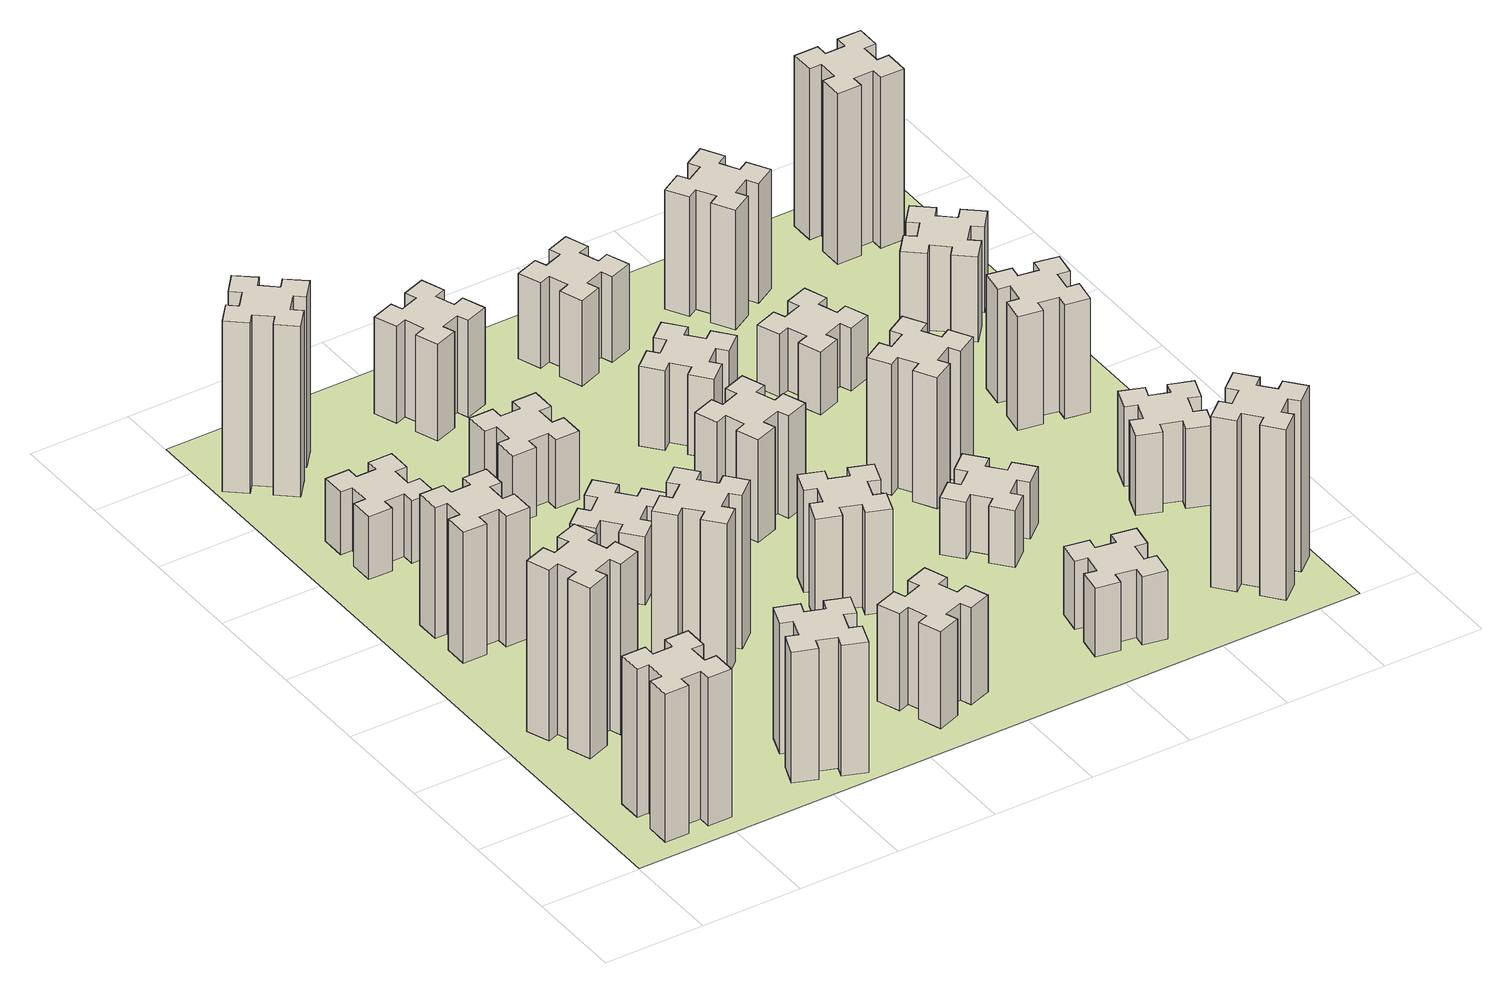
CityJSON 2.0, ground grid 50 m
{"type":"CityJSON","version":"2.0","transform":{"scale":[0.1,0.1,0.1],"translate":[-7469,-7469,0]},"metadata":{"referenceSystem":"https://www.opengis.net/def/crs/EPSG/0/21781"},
"CityObjects":{
"building1":{"type":"Building","attributes":{"class":"1000","function":"1000","usage":"1000","yearOfConstruction":2016,"roofType":"1000","measuredHeight":78,"storeysAboveGround":30,"storeysBelowGround":0},"geometry":[{"type":"Solid","lod":"1","boundaries":[[[[0,1,2,3,4,5,6,7,8,9,10,11,12,13,14,15,16,17,18,19]],[[17,16,20,21]],[[16,15,22,20]],[[15,14,23,22]],[[14,13,24,23]],[[13,12,25,24]],[[12,11,26,25]],[[11,10,27,26]],[[10,9,28,27]],[[9,8,29,28]],[[8,7,30,29]],[[7,6,31,30]],[[6,5,32,31]],[[5,4,33,32]],[[4,3,34,33]],[[3,2,35,34]],[[2,1,36,35]],[[1,0,37,36]],[[0,19,38,37]],[[19,18,39,38]],[[18,17,21,39]],[[24,25,26,27,28,29,30,31,32,33,34,35,36,37,38,39,21,20,22,23]]]]}]},
"building2":{"type":"Building","attributes":{"class":"1000","function":"1000","usage":"1000","yearOfConstruction":2016,"roofType":"1000","measuredHeight":90,"storeysAboveGround":30,"storeysBelowGround":0},"geometry":[{"type":"Solid","lod":"1","boundaries":[[[[40,41,42,43,44,45,46,47,48,49,50,51,52,53,54,55,56,57,58,59]],[[57,56,60,61]],[[56,55,62,60]],[[55,54,63,62]],[[54,53,64,63]],[[53,52,65,64]],[[52,51,66,65]],[[51,50,67,66]],[[50,49,68,67]],[[49,48,69,68]],[[48,47,70,69]],[[47,46,71,70]],[[46,45,72,71]],[[45,44,73,72]],[[44,43,74,73]],[[43,42,75,74]],[[42,41,76,75]],[[41,40,77,76]],[[40,59,78,77]],[[59,58,79,78]],[[58,57,61,79]],[[64,65,66,67,68,69,70,71,72,73,74,75,76,77,78,79,61,60,62,63]]]]}]},
"building3":{"type":"Building","attributes":{"class":"1000","function":"1000","usage":"1000","yearOfConstruction":2016,"roofType":"1000","measuredHeight":69,"storeysAboveGround":30,"storeysBelowGround":0},"geometry":[{"type":"Solid","lod":"1","boundaries":[[[[80,81,82,83,84,85,86,87,88,89,90,91,92,93,94,95,96,97,98,99]],[[97,96,100,101]],[[96,95,102,100]],[[95,94,103,102]],[[94,93,104,103]],[[93,92,105,104]],[[92,91,106,105]],[[91,90,107,106]],[[90,89,108,107]],[[89,88,109,108]],[[88,87,110,109]],[[87,86,111,110]],[[86,85,112,111]],[[85,84,113,112]],[[84,83,114,113]],[[83,82,115,114]],[[82,81,116,115]],[[81,80,117,116]],[[80,99,118,117]],[[99,98,119,118]],[[98,97,101,119]],[[104,105,106,107,108,109,110,111,112,113,114,115,116,117,118,119,101,100,102,103]]]]}]},
"building4":{"type":"Building","attributes":{"class":"1000","function":"1000","usage":"1000","yearOfConstruction":2016,"roofType":"1000","measuredHeight":33,"storeysAboveGround":30,"storeysBelowGround":0},"geometry":[{"type":"Solid","lod":"1","boundaries":[[[[120,121,122,123,124,125,126,127,128,129,130,131,132,133,134,135,136,137,138,139]],[[137,136,140,141]],[[136,135,142,140]],[[135,134,143,142]],[[134,133,144,143]],[[133,132,145,144]],[[132,131,146,145]],[[131,130,147,146]],[[130,129,148,147]],[[129,128,149,148]],[[128,127,150,149]],[[127,126,151,150]],[[126,125,152,151]],[[125,124,153,152]],[[124,123,154,153]],[[123,122,155,154]],[[122,121,156,155]],[[121,120,157,156]],[[120,139,158,157]],[[139,138,159,158]],[[138,137,141,159]],[[144,145,146,147,148,149,150,151,152,153,154,155,156,157,158,159,141,140,142,143]]]]}]},
"building5":{"type":"Building","attributes":{"class":"1000","function":"1000","usage":"1000","yearOfConstruction":2016,"roofType":"1000","measuredHeight":69,"storeysAboveGround":30,"storeysBelowGround":0},"geometry":[{"type":"Solid","lod":"1","boundaries":[[[[160,161,162,163,164,165,166,167,168,169,170,171,172,173,174,175,176,177,178,179]],[[177,176,180,181]],[[176,175,182,180]],[[175,174,183,182]],[[174,173,184,183]],[[173,172,185,184]],[[172,171,186,185]],[[171,170,187,186]],[[170,169,188,187]],[[169,168,189,188]],[[168,167,190,189]],[[167,166,191,190]],[[166,165,192,191]],[[165,164,193,192]],[[164,163,194,193]],[[163,162,195,194]],[[162,161,196,195]],[[161,160,197,196]],[[160,179,198,197]],[[179,178,199,198]],[[178,177,181,199]],[[184,185,186,187,188,189,190,191,192,193,194,195,196,197,198,199,181,180,182,183]]]]}]},
"building6":{"type":"Building","attributes":{"class":"1000","function":"1000","usage":"1000","yearOfConstruction":2016,"roofType":"1000","measuredHeight":90,"storeysAboveGround":30,"storeysBelowGround":0},"geometry":[{"type":"Solid","lod":"1","boundaries":[[[[200,201,202,203,204,205,206,207,208,209,210,211,212,213,214,215,216,217,218,219]],[[217,216,220,221]],[[216,215,222,220]],[[215,214,223,222]],[[214,213,224,223]],[[213,212,225,224]],[[212,211,226,225]],[[211,210,227,226]],[[210,209,228,227]],[[209,208,229,228]],[[208,207,230,229]],[[207,206,231,230]],[[206,205,232,231]],[[205,204,233,232]],[[204,203,234,233]],[[203,202,235,234]],[[202,201,236,235]],[[201,200,237,236]],[[200,219,238,237]],[[219,218,239,238]],[[218,217,221,239]],[[224,225,226,227,228,229,230,231,232,233,234,235,236,237,238,239,221,220,222,223]]]]}]},
"building7":{"type":"Building","attributes":{"class":"1000","function":"1000","usage":"1000","yearOfConstruction":2016,"roofType":"1000","measuredHeight":81,"storeysAboveGround":30,"storeysBelowGround":0},"geometry":[{"type":"Solid","lod":"1","boundaries":[[[[240,241,242,243,244,245,246,247,248,249,250,251,252,253,254,255,256,257,258,259]],[[257,256,260,261]],[[256,255,262,260]],[[255,254,263,262]],[[254,253,264,263]],[[253,252,265,264]],[[252,251,266,265]],[[251,250,267,266]],[[250,249,268,267]],[[249,248,269,268]],[[248,247,270,269]],[[247,246,271,270]],[[246,245,272,271]],[[245,244,273,272]],[[244,243,274,273]],[[243,242,275,274]],[[242,241,276,275]],[[241,240,277,276]],[[240,259,278,277]],[[259,258,279,278]],[[258,257,261,279]],[[264,265,266,267,268,269,270,271,272,273,274,275,276,277,278,279,261,260,262,263]]]]}]},
"building8":{"type":"Building","attributes":{"class":"1000","function":"1000","usage":"1000","yearOfConstruction":2016,"roofType":"1000","measuredHeight":36,"storeysAboveGround":30,"storeysBelowGround":0},"geometry":[{"type":"Solid","lod":"1","boundaries":[[[[280,281,282,283,284,285,286,287,288,289,290,291,292,293,294,295,296,297,298,299]],[[297,296,300,301]],[[296,295,302,300]],[[295,294,303,302]],[[294,293,304,303]],[[293,292,305,304]],[[292,291,306,305]],[[291,290,307,306]],[[290,289,308,307]],[[289,288,309,308]],[[288,287,310,309]],[[287,286,311,310]],[[286,285,312,311]],[[285,284,313,312]],[[284,283,314,313]],[[283,282,315,314]],[[282,281,316,315]],[[281,280,317,316]],[[280,299,318,317]],[[299,298,319,318]],[[298,297,301,319]],[[304,305,306,307,308,309,310,311,312,313,314,315,316,317,318,319,301,300,302,303]]]]}]},
"building9":{"type":"Building","attributes":{"class":"1000","function":"1000","usage":"1000","yearOfConstruction":2016,"roofType":"1000","measuredHeight":51,"storeysAboveGround":30,"storeysBelowGround":0},"geometry":[{"type":"Solid","lod":"1","boundaries":[[[[320,321,322,323,324,325,326,327,328,329,330,331,332,333,334,335,336,337,338,339]],[[337,336,340,341]],[[336,335,342,340]],[[335,334,343,342]],[[334,333,344,343]],[[333,332,345,344]],[[332,331,346,345]],[[331,330,347,346]],[[330,329,348,347]],[[329,328,349,348]],[[328,327,350,349]],[[327,326,351,350]],[[326,325,352,351]],[[325,324,353,352]],[[324,323,354,353]],[[323,322,355,354]],[[322,321,356,355]],[[321,320,357,356]],[[320,339,358,357]],[[339,338,359,358]],[[338,337,341,359]],[[344,345,346,347,348,349,350,351,352,353,354,355,356,357,358,359,341,340,342,343]]]]}]},
"building10":{"type":"Building","attributes":{"class":"1000","function":"1000","usage":"1000","yearOfConstruction":2016,"roofType":"1000","measuredHeight":36,"storeysAboveGround":30,"storeysBelowGround":0},"geometry":[{"type":"Solid","lod":"1","boundaries":[[[[360,361,362,363,364,365,366,367,368,369,370,371,372,373,374,375,376,377,378,379]],[[377,376,380,381]],[[376,375,382,380]],[[375,374,383,382]],[[374,373,384,383]],[[373,372,385,384]],[[372,371,386,385]],[[371,370,387,386]],[[370,369,388,387]],[[369,368,389,388]],[[368,367,390,389]],[[367,366,391,390]],[[366,365,392,391]],[[365,364,393,392]],[[364,363,394,393]],[[363,362,395,394]],[[362,361,396,395]],[[361,360,397,396]],[[360,379,398,397]],[[379,378,399,398]],[[378,377,381,399]],[[384,385,386,387,388,389,390,391,392,393,394,395,396,397,398,399,381,380,382,383]]]]}]},
"building11":{"type":"Building","attributes":{"class":"1000","function":"1000","usage":"1000","yearOfConstruction":2016,"roofType":"1000","measuredHeight":51,"storeysAboveGround":30,"storeysBelowGround":0},"geometry":[{"type":"Solid","lod":"1","boundaries":[[[[400,401,402,403,404,405,406,407,408,409,410,411,412,413,414,415,416,417,418,419]],[[417,416,420,421]],[[416,415,422,420]],[[415,414,423,422]],[[414,413,424,423]],[[413,412,425,424]],[[412,411,426,425]],[[411,410,427,426]],[[410,409,428,427]],[[409,408,429,428]],[[408,407,430,429]],[[407,406,431,430]],[[406,405,432,431]],[[405,404,433,432]],[[404,403,434,433]],[[403,402,435,434]],[[402,401,436,435]],[[401,400,437,436]],[[400,419,438,437]],[[419,418,439,438]],[[418,417,421,439]],[[424,425,426,427,428,429,430,431,432,433,434,435,436,437,438,439,421,420,422,423]]]]}]},
"building12":{"type":"Building","attributes":{"class":"1000","function":"1000","usage":"1000","yearOfConstruction":2016,"roofType":"1000","measuredHeight":54,"storeysAboveGround":30,"storeysBelowGround":0},"geometry":[{"type":"Solid","lod":"1","boundaries":[[[[440,441,442,443,444,445,446,447,448,449,450,451,452,453,454,455,456,457,458,459]],[[457,456,460,461]],[[456,455,462,460]],[[455,454,463,462]],[[454,453,464,463]],[[453,452,465,464]],[[452,451,466,465]],[[451,450,467,466]],[[450,449,468,467]],[[449,448,469,468]],[[448,447,470,469]],[[447,446,471,470]],[[446,445,472,471]],[[445,444,473,472]],[[444,443,474,473]],[[443,442,475,474]],[[442,441,476,475]],[[441,440,477,476]],[[440,459,478,477]],[[459,458,479,478]],[[458,457,461,479]],[[464,465,466,467,468,469,470,471,472,473,474,475,476,477,478,479,461,460,462,463]]]]}]},
"building13":{"type":"Building","attributes":{"class":"1000","function":"1000","usage":"1000","yearOfConstruction":2016,"roofType":"1000","measuredHeight":54,"storeysAboveGround":30,"storeysBelowGround":0},"geometry":[{"type":"Solid","lod":"1","boundaries":[[[[480,481,482,483,484,485,486,487,488,489,490,491,492,493,494,495,496,497,498,499]],[[497,496,500,501]],[[496,495,502,500]],[[495,494,503,502]],[[494,493,504,503]],[[493,492,505,504]],[[492,491,506,505]],[[491,490,507,506]],[[490,489,508,507]],[[489,488,509,508]],[[488,487,510,509]],[[487,486,511,510]],[[486,485,512,511]],[[485,484,513,512]],[[484,483,514,513]],[[483,482,515,514]],[[482,481,516,515]],[[481,480,517,516]],[[480,499,518,517]],[[499,498,519,518]],[[498,497,501,519]],[[504,505,506,507,508,509,510,511,512,513,514,515,516,517,518,519,501,500,502,503]]]]}]},
"building14":{"type":"Building","attributes":{"class":"1000","function":"1000","usage":"1000","yearOfConstruction":2016,"roofType":"1000","measuredHeight":42,"storeysAboveGround":30,"storeysBelowGround":0},"geometry":[{"type":"Solid","lod":"1","boundaries":[[[[520,521,522,523,524,525,526,527,528,529,530,531,532,533,534,535,536,537,538,539]],[[537,536,540,541]],[[536,535,542,540]],[[535,534,543,542]],[[534,533,544,543]],[[533,532,545,544]],[[532,531,546,545]],[[531,530,547,546]],[[530,529,548,547]],[[529,528,549,548]],[[528,527,550,549]],[[527,526,551,550]],[[526,525,552,551]],[[525,524,553,552]],[[524,523,554,553]],[[523,522,555,554]],[[522,521,556,555]],[[521,520,557,556]],[[520,539,558,557]],[[539,538,559,558]],[[538,537,541,559]],[[544,545,546,547,548,549,550,551,552,553,554,555,556,557,558,559,541,540,542,543]]]]}]},
"building15":{"type":"Building","attributes":{"class":"1000","function":"1000","usage":"1000","yearOfConstruction":2016,"roofType":"1000","measuredHeight":36,"storeysAboveGround":30,"storeysBelowGround":0},"geometry":[{"type":"Solid","lod":"1","boundaries":[[[[560,561,562,563,564,565,566,567,568,569,570,571,572,573,574,575,576,577,578,579]],[[577,576,580,581]],[[576,575,582,580]],[[575,574,583,582]],[[574,573,584,583]],[[573,572,585,584]],[[572,571,586,585]],[[571,570,587,586]],[[570,569,588,587]],[[569,568,589,588]],[[568,567,590,589]],[[567,566,591,590]],[[566,565,592,591]],[[565,564,593,592]],[[564,563,594,593]],[[563,562,595,594]],[[562,561,596,595]],[[561,560,597,596]],[[560,579,598,597]],[[579,578,599,598]],[[578,577,581,599]],[[584,585,586,587,588,589,590,591,592,593,594,595,596,597,598,599,581,580,582,583]]]]}]},
"building16":{"type":"Building","attributes":{"class":"1000","function":"1000","usage":"1000","yearOfConstruction":2016,"roofType":"1000","measuredHeight":45,"storeysAboveGround":30,"storeysBelowGround":0},"geometry":[{"type":"Solid","lod":"1","boundaries":[[[[600,601,602,603,604,605,606,607,608,609,610,611,612,613,614,615,616,617,618,619]],[[617,616,620,621]],[[616,615,622,620]],[[615,614,623,622]],[[614,613,624,623]],[[613,612,625,624]],[[612,611,626,625]],[[611,610,627,626]],[[610,609,628,627]],[[609,608,629,628]],[[608,607,630,629]],[[607,606,631,630]],[[606,605,632,631]],[[605,604,633,632]],[[604,603,634,633]],[[603,602,635,634]],[[602,601,636,635]],[[601,600,637,636]],[[600,619,638,637]],[[619,618,639,638]],[[618,617,621,639]],[[624,625,626,627,628,629,630,631,632,633,634,635,636,637,638,639,621,620,622,623]]]]}]},
"building17":{"type":"Building","attributes":{"class":"1000","function":"1000","usage":"1000","yearOfConstruction":2016,"roofType":"1000","measuredHeight":30,"storeysAboveGround":30,"storeysBelowGround":0},"geometry":[{"type":"Solid","lod":"1","boundaries":[[[[640,641,642,643,644,645,646,647,648,649,650,651,652,653,654,655,656,657,658,659]],[[657,656,660,661]],[[656,655,662,660]],[[655,654,663,662]],[[654,653,664,663]],[[653,652,665,664]],[[652,651,666,665]],[[651,650,667,666]],[[650,649,668,667]],[[649,648,669,668]],[[648,647,670,669]],[[647,646,671,670]],[[646,645,672,671]],[[645,644,673,672]],[[644,643,674,673]],[[643,642,675,674]],[[642,641,676,675]],[[641,640,677,676]],[[640,659,678,677]],[[659,658,679,678]],[[658,657,661,679]],[[664,665,666,667,668,669,670,671,672,673,674,675,676,677,678,679,661,660,662,663]]]]}]},
"building18":{"type":"Building","attributes":{"class":"1000","function":"1000","usage":"1000","yearOfConstruction":2016,"roofType":"1000","measuredHeight":69,"storeysAboveGround":30,"storeysBelowGround":0},"geometry":[{"type":"Solid","lod":"1","boundaries":[[[[680,681,682,683,684,685,686,687,688,689,690,691,692,693,694,695,696,697,698,699]],[[697,696,700,701]],[[696,695,702,700]],[[695,694,703,702]],[[694,693,704,703]],[[693,692,705,704]],[[692,691,706,705]],[[691,690,707,706]],[[690,689,708,707]],[[689,688,709,708]],[[688,687,710,709]],[[687,686,711,710]],[[686,685,712,711]],[[685,684,713,712]],[[684,683,714,713]],[[683,682,715,714]],[[682,681,716,715]],[[681,680,717,716]],[[680,699,718,717]],[[699,698,719,718]],[[698,697,701,719]],[[704,705,706,707,708,709,710,711,712,713,714,715,716,717,718,719,701,700,702,703]]]]}]},
"building19":{"type":"Building","attributes":{"class":"1000","function":"1000","usage":"1000","yearOfConstruction":2016,"roofType":"1000","measuredHeight":33,"storeysAboveGround":30,"storeysBelowGround":0},"geometry":[{"type":"Solid","lod":"1","boundaries":[[[[720,721,722,723,724,725,726,727,728,729,730,731,732,733,734,735,736,737,738,739]],[[737,736,740,741]],[[736,735,742,740]],[[735,734,743,742]],[[734,733,744,743]],[[733,732,745,744]],[[732,731,746,745]],[[731,730,747,746]],[[730,729,748,747]],[[729,728,749,748]],[[728,727,750,749]],[[727,726,751,750]],[[726,725,752,751]],[[725,724,753,752]],[[724,723,754,753]],[[723,722,755,754]],[[722,721,756,755]],[[721,720,757,756]],[[720,739,758,757]],[[739,738,759,758]],[[738,737,741,759]],[[744,745,746,747,748,749,750,751,752,753,754,755,756,757,758,759,741,740,742,743]]]]}]},
"building20":{"type":"Building","attributes":{"class":"1000","function":"1000","usage":"1000","yearOfConstruction":2016,"roofType":"1000","measuredHeight":90,"storeysAboveGround":30,"storeysBelowGround":0},"geometry":[{"type":"Solid","lod":"1","boundaries":[[[[760,761,762,763,764,765,766,767,768,769,770,771,772,773,774,775,776,777,778,779]],[[777,776,780,781]],[[776,775,782,780]],[[775,774,783,782]],[[774,773,784,783]],[[773,772,785,784]],[[772,771,786,785]],[[771,770,787,786]],[[770,769,788,787]],[[769,768,789,788]],[[768,767,790,789]],[[767,766,791,790]],[[766,765,792,791]],[[765,764,793,792]],[[764,763,794,793]],[[763,762,795,794]],[[762,761,796,795]],[[761,760,797,796]],[[760,779,798,797]],[[779,778,799,798]],[[778,777,781,799]],[[784,785,786,787,788,789,790,791,792,793,794,795,796,797,798,799,781,780,782,783]]]]}]},
"building21":{"type":"Building","attributes":{"class":"1000","function":"1000","usage":"1000","yearOfConstruction":2016,"roofType":"1000","measuredHeight":63,"storeysAboveGround":30,"storeysBelowGround":0},"geometry":[{"type":"Solid","lod":"1","boundaries":[[[[800,801,802,803,804,805,806,807,808,809,810,811,812,813,814,815,816,817,818,819]],[[817,816,820,821]],[[816,815,822,820]],[[815,814,823,822]],[[814,813,824,823]],[[813,812,825,824]],[[812,811,826,825]],[[811,810,827,826]],[[810,809,828,827]],[[809,808,829,828]],[[808,807,830,829]],[[807,806,831,830]],[[806,805,832,831]],[[805,804,833,832]],[[804,803,834,833]],[[803,802,835,834]],[[802,801,836,835]],[[801,800,837,836]],[[800,819,838,837]],[[819,818,839,838]],[[818,817,821,839]],[[824,825,826,827,828,829,830,831,832,833,834,835,836,837,838,839,821,820,822,823]]]]}]},
"building22":{"type":"Building","attributes":{"class":"1000","function":"1000","usage":"1000","yearOfConstruction":2016,"roofType":"1000","measuredHeight":42,"storeysAboveGround":30,"storeysBelowGround":0},"geometry":[{"type":"Solid","lod":"1","boundaries":[[[[840,841,842,843,844,845,846,847,848,849,850,851,852,853,854,855,856,857,858,859]],[[857,856,860,861]],[[856,855,862,860]],[[855,854,863,862]],[[854,853,864,863]],[[853,852,865,864]],[[852,851,866,865]],[[851,850,867,866]],[[850,849,868,867]],[[849,848,869,868]],[[848,847,870,869]],[[847,846,871,870]],[[846,845,872,871]],[[845,844,873,872]],[[844,843,874,873]],[[843,842,875,874]],[[842,841,876,875]],[[841,840,877,876]],[[840,859,878,877]],[[859,858,879,878]],[[858,857,861,879]],[[864,865,866,867,868,869,870,871,872,873,874,875,876,877,878,879,861,860,862,863]]]]}]},
"building23":{"type":"Building","attributes":{"class":"1000","function":"1000","usage":"1000","yearOfConstruction":2016,"roofType":"1000","measuredHeight":60,"storeysAboveGround":30,"storeysBelowGround":0},"geometry":[{"type":"Solid","lod":"1","boundaries":[[[[880,881,882,883,884,885,886,887,888,889,890,891,892,893,894,895,896,897,898,899]],[[897,896,900,901]],[[896,895,902,900]],[[895,894,903,902]],[[894,893,904,903]],[[893,892,905,904]],[[892,891,906,905]],[[891,890,907,906]],[[890,889,908,907]],[[889,888,909,908]],[[888,887,910,909]],[[887,886,911,910]],[[886,885,912,911]],[[885,884,913,912]],[[884,883,914,913]],[[883,882,915,914]],[[882,881,916,915]],[[881,880,917,916]],[[880,899,918,917]],[[899,898,919,918]],[[898,897,901,919]],[[904,905,906,907,908,909,910,911,912,913,914,915,916,917,918,919,901,900,902,903]]]]}]},
"building24":{"type":"Building","attributes":{"class":"1000","function":"1000","usage":"1000","yearOfConstruction":2016,"roofType":"1000","measuredHeight":45,"storeysAboveGround":30,"storeysBelowGround":0},"geometry":[{"type":"Solid","lod":"1","boundaries":[[[[920,921,922,923,924,925,926,927,928,929,930,931,932,933,934,935,936,937,938,939]],[[937,936,940,941]],[[936,935,942,940]],[[935,934,943,942]],[[934,933,944,943]],[[933,932,945,944]],[[932,931,946,945]],[[931,930,947,946]],[[930,929,948,947]],[[929,928,949,948]],[[928,927,950,949]],[[927,926,951,950]],[[926,925,952,951]],[[925,924,953,952]],[[924,923,954,953]],[[923,922,955,954]],[[922,921,956,955]],[[921,920,957,956]],[[920,939,958,957]],[[939,938,959,958]],[[938,937,941,959]],[[944,945,946,947,948,949,950,951,952,953,954,955,956,957,958,959,941,940,942,943]]]]}]},
"building25":{"type":"Building","attributes":{"class":"1000","function":"1000","usage":"1000","yearOfConstruction":2016,"roofType":"1000","measuredHeight":90,"storeysAboveGround":30,"storeysBelowGround":0},"geometry":[{"type":"Solid","lod":"1","boundaries":[[[[960,961,962,963,964,965,966,967,968,969,970,971,972,973,974,975,976,977,978,979]],[[977,976,980,981]],[[976,975,982,980]],[[975,974,983,982]],[[974,973,984,983]],[[973,972,985,984]],[[972,971,986,985]],[[971,970,987,986]],[[970,969,988,987]],[[969,968,989,988]],[[968,967,990,989]],[[967,966,991,990]],[[966,965,992,991]],[[965,964,993,992]],[[964,963,994,993]],[[963,962,995,994]],[[962,961,996,995]],[[961,960,997,996]],[[960,979,998,997]],[[979,978,999,998]],[[978,977,981,999]],[[984,985,986,987,988,989,990,991,992,993,994,995,996,997,998,999,981,980,982,983]]]]}]},
"landuse1":{"type":"LandUse","attributes":{"name":"plot1","function":"1010"},"geometry":[{"type":"MultiSurface","lod":"1","boundaries":[[[1000,1001,1002,1003]]]}]}
},
"vertices":[
[265,325,0],[265,225,0],[205,225,0],[205,105,0],[325,105,0],[325,165,0],[425,165,0],[425,105,0],[545,105,0],[545,225,0],[485,225,0],[485,325,0],[545,325,0],[545,445,0],[425,445,0],[425,385,0],[325,385,0],[325,445,0],[205,445,0],[205,325,0],[325,385,780],[325,445,780],[425,385,780],[425,445,780],[545,445,780],[545,325,780],[485,325,780],[485,225,780],[545,225,780],[545,105,780],[425,105,780],[425,165,780],[325,165,780],[325,105,780],[205,105,780],[205,225,780],[265,225,780],[265,325,780],[205,325,780],[205,445,780],
[255,1025,0],[289,931,0],[233,910,0],[274,797,0],[387,839,0],[366,895,0],[460,929,0],[480,873,0],[593,914,0],[552,1027,0],[496,1006,0],[462,1100,0],[518,1120,0],[477,1233,0],[364,1192,0],[385,1136,0],[291,1102,0],[270,1158,0],[157,1117,0],[199,1004,0],[291,1102,900],[270,1158,900],[385,1136,900],[364,1192,900],[477,1233,900],[518,1120,900],[462,1100,900],[496,1006,900],[552,1027,900],[593,914,900],[480,873,900],[460,929,900],[366,895,900],[387,839,900],[274,797,900],[233,910,900],[289,931,900],[255,1025,900],[199,1004,900],[157,1117,900],
[325,1745,0],[425,1745,0],[425,1685,0],[545,1685,0],[545,1805,0],[485,1805,0],[485,1905,0],[545,1905,0],[545,2025,0],[425,2025,0],[425,1965,0],[325,1965,0],[325,2025,0],[205,2025,0],[205,1905,0],[265,1905,0],[265,1805,0],[205,1805,0],[205,1685,0],[325,1685,0],[265,1805,690],[205,1805,690],[265,1905,690],[205,1905,690],[205,2025,690],[325,2025,690],[325,1965,690],[425,1965,690],[425,2025,690],[545,2025,690],[545,1905,690],[485,1905,690],[485,1805,690],[545,1805,690],[545,1685,690],[425,1685,690],[425,1745,690],[325,1745,690],[325,1685,690],[205,1685,690],
[485,2545,0],[485,2645,0],[545,2645,0],[545,2765,0],[425,2765,0],[425,2705,0],[325,2705,0],[325,2765,0],[205,2765,0],[205,2645,0],[265,2645,0],[265,2545,0],[205,2545,0],[205,2425,0],[325,2425,0],[325,2485,0],[425,2485,0],[425,2425,0],[545,2425,0],[545,2545,0],[425,2485,330],[425,2425,330],[325,2485,330],[325,2425,330],[205,2425,330],[205,2545,330],[265,2545,330],[265,2645,330],[205,2645,330],[205,2765,330],[325,2765,330],[325,2705,330],[425,2705,330],[425,2765,330],[545,2765,330],[545,2645,330],[485,2645,330],[485,2545,330],[545,2545,330],[545,2425,330],
[1029,360,0],[995,266,0],[939,287,0],[897,174,0],[1010,133,0],[1031,189,0],[1125,155,0],[1104,99,0],[1217,57,0],[1258,170,0],[1202,191,0],[1236,285,0],[1292,264,0],[1333,377,0],[1220,418,0],[1200,362,0],[1106,396,0],[1127,452,0],[1014,493,0],[973,380,0],[1106,396,690],[1127,452,690],[1200,362,690],[1220,418,690],[1333,377,690],[1292,264,690],[1236,285,690],[1202,191,690],[1258,170,690],[1217,57,690],[1104,99,690],[1125,155,690],[1031,189,690],[1010,133,690],[897,174,690],[939,287,690],[995,266,690],[1029,360,690],[973,380,690],[1014,493,690],
[384,3387,0],[308,3452,0],[346,3498,0],[254,3575,0],[177,3483,0],[223,3444,0],[159,3368,0],[113,3406,0],[36,3314,0],[128,3237,0],[166,3283,0],[243,3219,0],[204,3173,0],[296,3096,0],[373,3188,0],[327,3226,0],[392,3303,0],[438,3264,0],[515,3356,0],[423,3433,0],[392,3303,900],[438,3264,900],[327,3226,900],[373,3188,900],[296,3096,900],[204,3173,900],[243,3219,900],[166,3283,900],[128,3237,900],[36,3314,900],[113,3406,900],[159,3368,900],[223,3444,900],[177,3483,900],[254,3575,900],[346,3498,900],[308,3452,900],[384,3387,900],[423,3433,900],[515,3356,900],
[1083,1332,0],[1006,1267,0],[968,1313,0],[876,1236,0],[953,1144,0],[999,1183,0],[1063,1106,0],[1017,1068,0],[1094,976,0],[1186,1053,0],[1148,1099,0],[1224,1163,0],[1263,1117,0],[1355,1194,0],[1278,1286,0],[1232,1248,0],[1167,1324,0],[1213,1363,0],[1136,1455,0],[1044,1378,0],[1167,1324,810],[1213,1363,810],[1232,1248,810],[1278,1286,810],[1355,1194,810],[1263,1117,810],[1224,1163,810],[1148,1099,810],[1186,1053,810],[1094,976,810],[1017,1068,810],[1063,1106,810],[999,1183,810],[953,1144,810],[876,1236,810],[968,1313,810],[1006,1267,810],[1083,1332,810],[1044,1378,810],[1136,1455,810],
[1083,1972,0],[1006,1907,0],[968,1953,0],[876,1876,0],[953,1784,0],[999,1823,0],[1063,1746,0],[1017,1708,0],[1094,1616,0],[1186,1693,0],[1148,1739,0],[1224,1803,0],[1263,1757,0],[1355,1834,0],[1278,1926,0],[1232,1888,0],[1167,1964,0],[1213,2003,0],[1136,2095,0],[1044,2018,0],[1167,1964,360],[1213,2003,360],[1232,1888,360],[1278,1926,360],[1355,1834,360],[1263,1757,360],[1224,1803,360],[1148,1739,360],[1186,1693,360],[1094,1616,360],[1017,1708,360],[1063,1746,360],[999,1823,360],[953,1784,360],[876,1876,360],[968,1953,360],[1006,1907,360],[1083,1972,360],[1044,2018,360],[1136,2095,360],
[1765,496,0],[1671,462,0],[1650,518,0],[1537,477,0],[1579,364,0],[1635,385,0],[1669,291,0],[1613,270,0],[1654,157,0],[1767,199,0],[1746,255,0],[1840,289,0],[1860,233,0],[1973,274,0],[1932,387,0],[1876,366,0],[1842,460,0],[1898,480,0],[1857,593,0],[1744,552,0],[1842,460,510],[1898,480,510],[1876,366,510],[1932,387,510],[1973,274,510],[1860,233,510],[1840,289,510],[1746,255,510],[1767,199,510],[1654,157,510],[1613,270,510],[1669,291,510],[1635,385,510],[1579,364,510],[1537,477,510],[1650,518,510],[1671,462,510],[1765,496,510],[1744,552,510],[1857,593,510],
[1165,2705,0],[1065,2705,0],[1065,2765,0],[945,2765,0],[945,2645,0],[1005,2645,0],[1005,2545,0],[945,2545,0],[945,2425,0],[1065,2425,0],[1065,2485,0],[1165,2485,0],[1165,2425,0],[1285,2425,0],[1285,2545,0],[1225,2545,0],[1225,2645,0],[1285,2645,0],[1285,2765,0],[1165,2765,0],[1225,2645,360],[1285,2645,360],[1225,2545,360],[1285,2545,360],[1285,2425,360],[1165,2425,360],[1165,2485,360],[1065,2485,360],[1065,2425,360],[945,2425,360],[945,2545,360],[1005,2545,360],[1005,2645,360],[945,2645,360],[945,2765,360],[1065,2765,360],[1065,2705,360],[1165,2705,360],[1165,2765,360],[1285,2765,360],
[1125,3456,0],[1031,3422,0],[1010,3478,0],[897,3437,0],[939,3324,0],[995,3345,0],[1029,3251,0],[973,3230,0],[1014,3117,0],[1127,3159,0],[1106,3215,0],[1200,3249,0],[1220,3193,0],[1333,3234,0],[1292,3347,0],[1236,3326,0],[1202,3420,0],[1258,3440,0],[1217,3553,0],[1104,3512,0],[1202,3420,510],[1258,3440,510],[1236,3326,510],[1292,3347,510],[1333,3234,510],[1220,3193,510],[1200,3249,510],[1106,3215,510],[1127,3159,510],[1014,3117,510],[973,3230,510],[1029,3251,510],[995,3345,510],[939,3324,510],[897,3437,510],[1010,3478,510],[1031,3422,510],[1125,3456,510],[1104,3512,510],[1217,3553,510],
[1769,1300,0],[1735,1206,0],[1679,1227,0],[1637,1114,0],[1750,1073,0],[1771,1129,0],[1865,1095,0],[1844,1039,0],[1957,997,0],[1998,1110,0],[1942,1131,0],[1976,1225,0],[2032,1204,0],[2073,1317,0],[1960,1358,0],[1940,1302,0],[1846,1336,0],[1867,1392,0],[1754,1433,0],[1713,1320,0],[1846,1336,540],[1867,1392,540],[1940,1302,540],[1960,1358,540],[2073,1317,540],[2032,1204,540],[1976,1225,540],[1942,1131,540],[1998,1110,540],[1957,997,540],[1844,1039,540],[1865,1095,540],[1771,1129,540],[1750,1073,540],[1637,1114,540],[1679,1227,540],[1735,1206,540],[1769,1300,540],[1713,1320,540],[1754,1433,540],
[1846,1835,0],[1940,1869,0],[1960,1813,0],[2073,1854,0],[2032,1967,0],[1976,1946,0],[1942,2040,0],[1998,2060,0],[1957,2173,0],[1844,2132,0],[1865,2076,0],[1771,2042,0],[1750,2098,0],[1637,2057,0],[1679,1944,0],[1735,1965,0],[1769,1871,0],[1713,1850,0],[1754,1737,0],[1867,1779,0],[1769,1871,540],[1713,1850,540],[1735,1965,540],[1679,1944,540],[1637,2057,540],[1750,2098,540],[1771,2042,540],[1865,2076,540],[1844,2132,540],[1957,2173,540],[1998,2060,540],[1942,2040,540],[1976,1946,540],[2032,1967,540],[2073,1854,540],[1960,1813,540],[1940,1869,540],[1846,1835,540],[1867,1779,540],[1754,1737,540],
[1988,2479,0],[2064,2543,0],[2103,2497,0],[2195,2574,0],[2118,2666,0],[2072,2628,0],[2007,2704,0],[2053,2743,0],[1976,2835,0],[1884,2758,0],[1923,2712,0],[1846,2647,0],[1808,2693,0],[1716,2616,0],[1793,2524,0],[1839,2563,0],[1903,2486,0],[1857,2448,0],[1934,2356,0],[2026,2433,0],[1903,2486,420],[1857,2448,420],[1839,2563,420],[1793,2524,420],[1716,2616,420],[1808,2693,420],[1846,2647,420],[1923,2712,420],[1884,2758,420],[1976,2835,420],[2053,2743,420],[2007,2704,420],[2072,2628,420],[2118,2666,420],[2195,2574,420],[2103,2497,420],[2064,2543,420],[1988,2479,420],[2026,2433,420],[1934,2356,420],
[2596,444,0],[2578,345,0],[2519,356,0],[2498,237,0],[2617,217,0],[2627,276,0],[2725,258,0],[2715,199,0],[2833,178,0],[2854,297,0],[2795,307,0],[2812,405,0],[2871,395,0],[2892,513,0],[2774,534,0],[2764,475,0],[2665,492,0],[2676,551,0],[2557,572,0],[2537,454,0],[2665,492,360],[2676,551,360],[2764,475,360],[2774,534,360],[2892,513,360],[2871,395,360],[2812,405,360],[2795,307,360],[2854,297,360],[2833,178,360],[2715,199,360],[2725,258,360],[2627,276,360],[2617,217,360],[2498,237,360],[2519,356,360],[2578,345,360],[2596,444,360],[2537,454,360],[2557,572,360],
[1865,3456,0],[1771,3422,0],[1750,3478,0],[1637,3437,0],[1679,3324,0],[1735,3345,0],[1769,3251,0],[1713,3230,0],[1754,3117,0],[1867,3159,0],[1846,3215,0],[1940,3249,0],[1960,3193,0],[2073,3234,0],[2032,3347,0],[1976,3326,0],[1942,3420,0],[1998,3440,0],[1957,3553,0],[1844,3512,0],[1942,3420,450],[1998,3440,450],[1976,3326,450],[2032,3347,450],[2073,3234,450],[1960,3193,450],[1940,3249,450],[1846,3215,450],[1867,3159,450],[1754,3117,450],[1713,3230,450],[1769,3251,450],[1735,3345,450],[1679,3324,450],[1637,3437,450],[1750,3478,450],[1771,3422,450],[1865,3456,450],[1844,3512,450],[1957,3553,450],
[2628,1099,0],[2704,1163,0],[2743,1117,0],[2835,1194,0],[2758,1286,0],[2712,1248,0],[2647,1324,0],[2693,1363,0],[2616,1455,0],[2524,1378,0],[2563,1332,0],[2486,1267,0],[2448,1313,0],[2356,1236,0],[2433,1144,0],[2479,1183,0],[2543,1106,0],[2497,1068,0],[2574,976,0],[2666,1053,0],[2543,1106,300],[2497,1068,300],[2479,1183,300],[2433,1144,300],[2356,1236,300],[2448,1313,300],[2486,1267,300],[2563,1332,300],[2524,1378,300],[2616,1455,300],[2693,1363,300],[2647,1324,300],[2712,1248,300],[2758,1286,300],[2835,1194,300],[2743,1117,300],[2704,1163,300],[2628,1099,300],[2666,1053,300],[2574,976,300],
[2475,1744,0],[2525,1657,0],[2473,1627,0],[2533,1523,0],[2637,1583,0],[2607,1635,0],[2694,1685,0],[2724,1633,0],[2828,1693,0],[2768,1797,0],[2716,1767,0],[2666,1854,0],[2718,1884,0],[2658,1988,0],[2554,1928,0],[2584,1876,0],[2497,1826,0],[2467,1878,0],[2363,1818,0],[2423,1714,0],[2497,1826,690],[2467,1878,690],[2584,1876,690],[2554,1928,690],[2658,1988,690],[2718,1884,690],[2666,1854,690],[2716,1767,690],[2768,1797,690],[2828,1693,690],[2724,1633,690],[2694,1685,690],[2607,1635,690],[2637,1583,690],[2533,1523,690],[2473,1627,690],[2525,1657,690],[2475,1744,690],[2423,1714,690],[2363,1818,690],
[2586,2475,0],[2680,2509,0],[2700,2453,0],[2813,2494,0],[2772,2607,0],[2716,2586,0],[2682,2680,0],[2738,2700,0],[2697,2813,0],[2584,2772,0],[2605,2716,0],[2511,2682,0],[2490,2738,0],[2377,2697,0],[2419,2584,0],[2475,2605,0],[2509,2511,0],[2453,2490,0],[2494,2377,0],[2607,2419,0],[2509,2511,330],[2453,2490,330],[2475,2605,330],[2419,2584,330],[2377,2697,330],[2490,2738,330],[2511,2682,330],[2605,2716,330],[2584,2772,330],[2697,2813,330],[2738,2700,330],[2682,2680,330],[2716,2586,330],[2772,2607,330],[2813,2494,330],[2700,2453,330],[2680,2509,330],[2586,2475,330],[2607,2419,330],[2494,2377,330],
[3468,259,0],[3544,323,0],[3583,277,0],[3675,354,0],[3598,446,0],[3552,408,0],[3487,484,0],[3533,523,0],[3456,615,0],[3364,538,0],[3403,492,0],[3326,427,0],[3288,473,0],[3196,396,0],[3273,304,0],[3319,343,0],[3383,266,0],[3337,228,0],[3414,136,0],[3506,213,0],[3383,266,900],[3337,228,900],[3319,343,900],[3273,304,900],[3196,396,900],[3288,473,900],[3326,427,900],[3403,492,900],[3364,538,900],[3456,615,900],[3533,523,900],[3487,484,900],[3552,408,900],[3598,446,900],[3675,354,900],[3583,277,900],[3544,323,900],[3468,259,900],[3506,213,900],[3414,136,900],
[2716,3347,0],[2666,3434,0],[2718,3464,0],[2658,3568,0],[2554,3508,0],[2584,3456,0],[2497,3406,0],[2467,3458,0],[2363,3398,0],[2423,3294,0],[2475,3324,0],[2525,3237,0],[2473,3207,0],[2533,3103,0],[2637,3163,0],[2607,3215,0],[2694,3265,0],[2724,3213,0],[2828,3273,0],[2768,3377,0],[2694,3265,630],[2724,3213,630],[2607,3215,630],[2637,3163,630],[2533,3103,630],[2473,3207,630],[2525,3237,630],[2475,3324,630],[2423,3294,630],[2363,3398,630],[2467,3458,630],[2497,3406,630],[2584,3456,630],[2554,3508,630],[2658,3568,630],[2718,3464,630],[2666,3434,630],[2716,3347,630],[2768,3377,630],[2828,3273,630],
[3351,1029,0],[3445,995,0],[3424,939,0],[3537,897,0],[3578,1010,0],[3522,1031,0],[3556,1125,0],[3612,1104,0],[3653,1217,0],[3540,1258,0],[3520,1202,0],[3426,1236,0],[3447,1292,0],[3334,1333,0],[3293,1220,0],[3349,1200,0],[3315,1106,0],[3259,1127,0],[3217,1014,0],[3330,973,0],[3315,1106,420],[3259,1127,420],[3349,1200,420],[3293,1220,420],[3334,1333,420],[3447,1292,420],[3426,1236,420],[3520,1202,420],[3540,1258,420],[3653,1217,420],[3612,1104,420],[3556,1125,420],[3522,1031,420],[3578,1010,420],[3537,897,420],[3424,939,420],[3445,995,420],[3351,1029,420],[3330,973,420],[3217,1014,420],
[3267,1856,0],[3365,1838,0],[3355,1779,0],[3473,1758,0],[3494,1877,0],[3435,1887,0],[3452,1985,0],[3511,1975,0],[3532,2093,0],[3414,2114,0],[3404,2055,0],[3305,2072,0],[3316,2131,0],[3197,2152,0],[3177,2034,0],[3236,2024,0],[3218,1925,0],[3159,1936,0],[3138,1817,0],[3257,1797,0],[3218,1925,600],[3159,1936,600],[3236,2024,600],[3177,2034,600],[3197,2152,600],[3316,2131,600],[3305,2072,600],[3404,2055,600],[3414,2114,600],[3532,2093,600],[3511,1975,600],[3452,1985,600],[3435,1887,600],[3494,1877,600],[3473,1758,600],[3355,1779,600],[3365,1838,600],[3267,1856,600],[3257,1797,600],[3138,1817,600],
[3444,2747,0],[3368,2812,0],[3406,2858,0],[3314,2935,0],[3237,2843,0],[3283,2804,0],[3219,2728,0],[3173,2766,0],[3096,2674,0],[3188,2597,0],[3226,2643,0],[3303,2579,0],[3264,2533,0],[3356,2456,0],[3433,2548,0],[3387,2586,0],[3452,2663,0],[3498,2624,0],[3575,2716,0],[3483,2793,0],[3452,2663,450],[3498,2624,450],[3387,2586,450],[3433,2548,450],[3356,2456,450],[3264,2533,450],[3303,2579,450],[3226,2643,450],[3188,2597,450],[3096,2674,450],[3173,2766,450],[3219,2728,450],[3283,2804,450],[3237,2843,450],[3314,2935,450],[3406,2858,450],[3368,2812,450],[3444,2747,450],[3483,2793,450],[3575,2716,450],
[3285,3325,0],[3385,3325,0],[3385,3265,0],[3505,3265,0],[3505,3385,0],[3445,3385,0],[3445,3485,0],[3505,3485,0],[3505,3605,0],[3385,3605,0],[3385,3545,0],[3285,3545,0],[3285,3605,0],[3165,3605,0],[3165,3485,0],[3225,3485,0],[3225,3385,0],[3165,3385,0],[3165,3265,0],[3285,3265,0],[3225,3385,900],[3165,3385,900],[3225,3485,900],[3165,3485,900],[3165,3605,900],[3285,3605,900],[3285,3545,900],[3385,3545,900],[3385,3605,900],[3505,3605,900],[3505,3485,900],[3445,3485,900],[3445,3385,900],[3505,3385,900],[3505,3265,900],[3385,3265,900],[3385,3325,900],[3285,3325,900],[3285,3265,900],[3165,3265,900],
[5,3705,0],[3705,3705,0],[3705,5,0],[5,5,0]
]}
